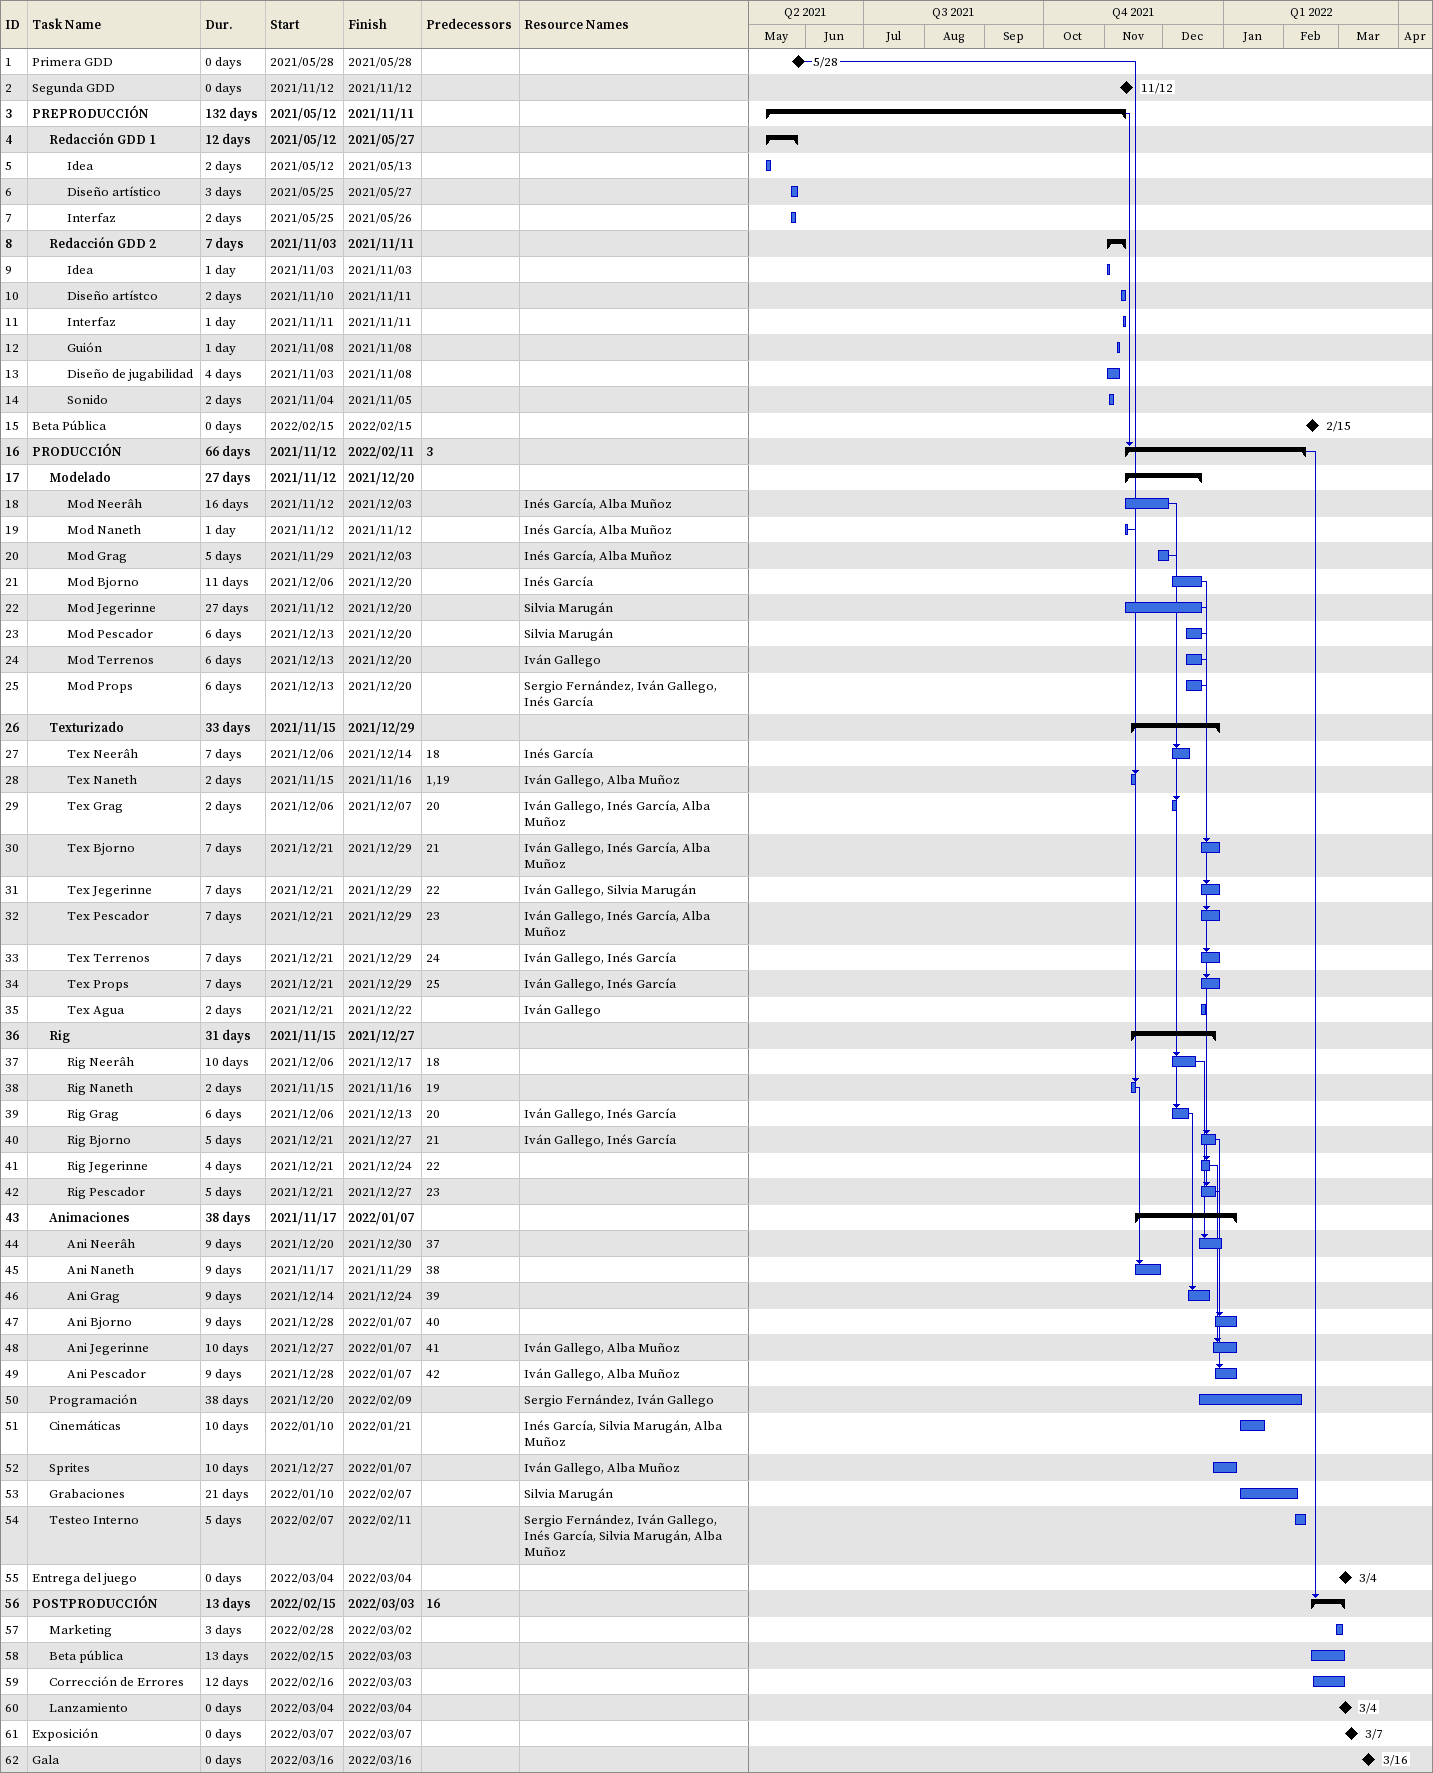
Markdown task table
| ID | Level | Task | Duration | Start | Finish | Predecessors | Resources |
|---|---|---|---|---|---|---|---|
| 1 | 1 | Primera GDD | 0d | 2021-05-28 | 2021-05-28 |  |  |
| 2 | 1 | Segunda GDD | 0d | 2021-11-12 | 2021-11-12 |  |  |
| 3 | 1 | **PREPRODUCCIÓN** | 132d | 2021-05-12 | 2021-11-11 |  |  |
| 4 | 2 | **Redacción GDD 1** | 12d | 2021-05-12 | 2021-05-27 |  |  |
| 5 | 3 | Idea | 2d | 2021-05-12 | 2021-05-13 |  |  |
| 6 | 3 | Diseño artístico | 3d | 2021-05-25 | 2021-05-27 |  |  |
| 7 | 3 | Interfaz | 2d | 2021-05-25 | 2021-05-26 |  |  |
| 8 | 2 | **Redacción GDD 2** | 7d | 2021-11-03 | 2021-11-11 |  |  |
| 9 | 3 | Idea | 1d | 2021-11-03 | 2021-11-03 |  |  |
| 10 | 3 | Diseño artístco | 2d | 2021-11-10 | 2021-11-11 |  |  |
| 11 | 3 | Interfaz | 1d | 2021-11-11 | 2021-11-11 |  |  |
| 12 | 3 | Guión | 1d | 2021-11-08 | 2021-11-08 |  |  |
| 13 | 3 | Diseño de jugabilidad | 4d | 2021-11-03 | 2021-11-08 |  |  |
| 14 | 3 | Sonido | 2d | 2021-11-04 | 2021-11-05 |  |  |
| 15 | 1 | Beta Pública | 0d | 2022-02-15 | 2022-02-15 |  |  |
| 16 | 1 | **PRODUCCIÓN** | 66d | 2021-11-12 | 2022-02-11 | 3 |  |
| 17 | 2 | **Modelado** | 27d | 2021-11-12 | 2021-12-20 |  |  |
| 18 | 3 | Mod Neerâh | 16d | 2021-11-12 | 2021-12-03 |  | Inés García, Alba Muñoz |
| 19 | 3 | Mod Naneth | 1d | 2021-11-12 | 2021-11-12 |  | Inés García, Alba Muñoz |
| 20 | 3 | Mod Grag | 5d | 2021-11-29 | 2021-12-03 |  | Inés García, Alba Muñoz |
| 21 | 3 | Mod Bjorno | 11d | 2021-12-06 | 2021-12-20 |  | Inés García |
| 22 | 3 | Mod Jegerinne | 27d | 2021-11-12 | 2021-12-20 |  | Silvia Marugán |
| 23 | 3 | Mod Pescador | 6d | 2021-12-13 | 2021-12-20 |  | Silvia Marugán |
| 24 | 3 | Mod Terrenos | 6d | 2021-12-13 | 2021-12-20 |  | Iván Gallego |
| 25 | 3 | Mod Props | 6d | 2021-12-13 | 2021-12-20 |  | Sergio Fernández, Iván Gallego, Inés García |
| 26 | 2 | **Texturizado** | 33d | 2021-11-15 | 2021-12-29 |  |  |
| 27 | 3 | Tex Neerâh | 7d | 2021-12-06 | 2021-12-14 | 18 | Inés García |
| 28 | 3 | Tex Naneth | 2d | 2021-11-15 | 2021-11-16 | 1, 19 | Iván Gallego, Alba Muñoz |
| 29 | 3 | Tex Grag | 2d | 2021-12-06 | 2021-12-07 | 20 | Iván Gallego, Inés García, Alba Muñoz |
| 30 | 3 | Tex Bjorno | 7d | 2021-12-21 | 2021-12-29 | 21 | Iván Gallego, Inés García, Alba Muñoz |
| 31 | 3 | Tex Jegerinne | 7d | 2021-12-21 | 2021-12-29 | 22 | Iván Gallego, Silvia Marugán |
| 32 | 3 | Tex Pescador | 7d | 2021-12-21 | 2021-12-29 | 23 | Iván Gallego, Inés García, Alba Muñoz |
| 33 | 3 | Tex Terrenos | 7d | 2021-12-21 | 2021-12-29 | 24 | Iván Gallego, Inés García |
| 34 | 3 | Tex Props | 7d | 2021-12-21 | 2021-12-29 | 25 | Iván Gallego, Inés García |
| 35 | 3 | Tex Agua | 2d | 2021-12-21 | 2021-12-22 |  | Iván Gallego |
| 36 | 2 | **Rig** | 31d | 2021-11-15 | 2021-12-27 |  |  |
| 37 | 3 | Rig Neerâh | 10d | 2021-12-06 | 2021-12-17 | 18 |  |
| 38 | 3 | Rig Naneth | 2d | 2021-11-15 | 2021-11-16 | 19 |  |
| 39 | 3 | Rig Grag | 6d | 2021-12-06 | 2021-12-13 | 20 | Iván Gallego, Inés García |
| 40 | 3 | Rig Bjorno | 5d | 2021-12-21 | 2021-12-27 | 21 | Iván Gallego, Inés García |
| 41 | 3 | Rig Jegerinne | 4d | 2021-12-21 | 2021-12-24 | 22 |  |
| 42 | 3 | Rig Pescador | 5d | 2021-12-21 | 2021-12-27 | 23 |  |
| 43 | 2 | **Animaciones** | 38d | 2021-11-17 | 2022-01-07 |  |  |
| 44 | 3 | Ani Neerâh | 9d | 2021-12-20 | 2021-12-30 | 37 |  |
| 45 | 3 | Ani Naneth | 9d | 2021-11-17 | 2021-11-29 | 38 |  |
| 46 | 3 | Ani Grag | 9d | 2021-12-14 | 2021-12-24 | 39 |  |
| 47 | 3 | Ani Bjorno | 9d | 2021-12-28 | 2022-01-07 | 40 |  |
| 48 | 3 | Ani Jegerinne | 10d | 2021-12-27 | 2022-01-07 | 41 | Iván Gallego, Alba Muñoz |
| 49 | 3 | Ani Pescador | 9d | 2021-12-28 | 2022-01-07 | 42 | Iván Gallego, Alba Muñoz |
| 50 | 2 | Programación | 38d | 2021-12-20 | 2022-02-09 |  | Sergio Fernández, Iván Gallego |
| 51 | 2 | Cinemáticas | 10d | 2022-01-10 | 2022-01-21 |  | Inés García, Silvia Marugán, Alba Muñoz |
| 52 | 2 | Sprites | 10d | 2021-12-27 | 2022-01-07 |  | Iván Gallego, Alba Muñoz |
| 53 | 2 | Grabaciones | 21d | 2022-01-10 | 2022-02-07 |  | Silvia Marugán |
| 54 | 2 | Testeo Interno | 5d | 2022-02-07 | 2022-02-11 |  | Sergio Fernández, Iván Gallego, Inés García, Silvia Marugán, Alba Muñoz |
| 55 | 1 | Entrega del juego | 0d | 2022-03-04 | 2022-03-04 |  |  |
| 56 | 1 | **POSTPRODUCCIÓN** | 13d | 2022-02-15 | 2022-03-03 | 16 |  |
| 57 | 2 | Marketing | 3d | 2022-02-28 | 2022-03-02 |  |  |
| 58 | 2 | Beta pública | 13d | 2022-02-15 | 2022-03-03 |  |  |
| 59 | 2 | Corrección de Errores | 12d | 2022-02-16 | 2022-03-03 |  |  |
| 60 | 2 | Lanzamiento | 0d | 2022-03-04 | 2022-03-04 |  |  |
| 61 | 1 | Exposición | 0d | 2022-03-07 | 2022-03-07 |  |  |
| 62 | 1 | Gala | 0d | 2022-03-16 | 2022-03-16 |  |  |
